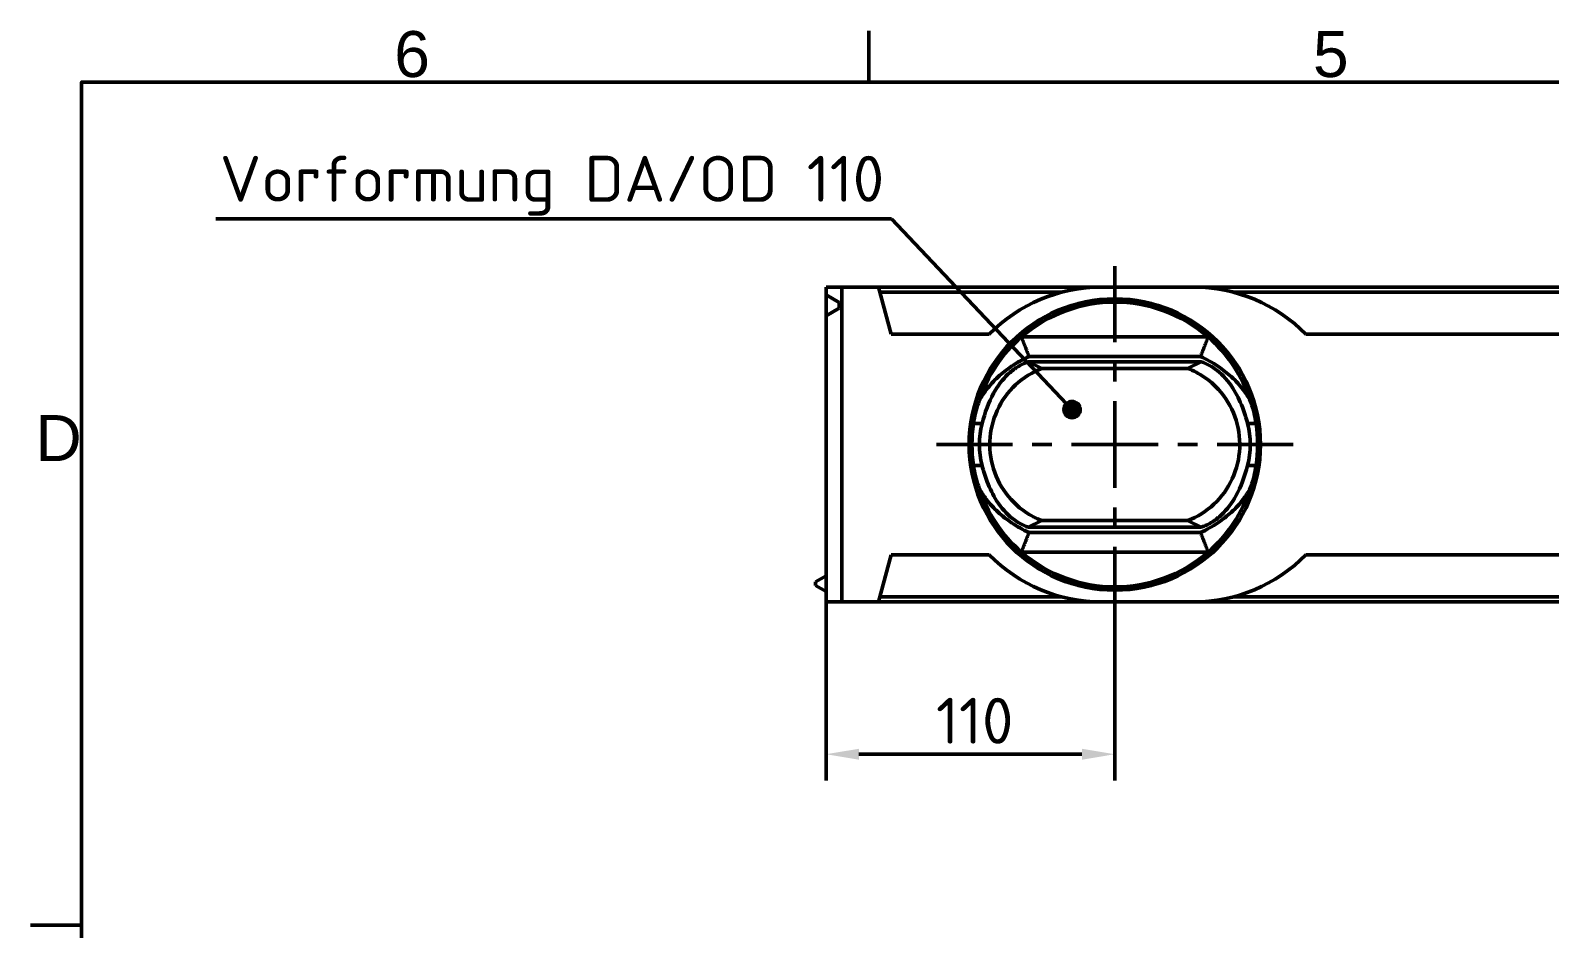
# Model space of a CAD drawing. Header units: millimetres. Extents: x 0 to 2100, y 0 to 1485.
# Drawn here: x 31 to 609, y 1113 to 1455 of the extents above; entities that cross this region are included whole.
import ezdxf

# ---------------------------------------------------------------- set-up
doc = ezdxf.new("R2010")
doc.units = ezdxf.units.MM
doc.header["$LTSCALE"] = 5
doc.layers.get('0').update_dxf_attribs({"lineweight": 50})
doc.layers.get('Defpoints').update_dxf_attribs({"lineweight": 50})
for name, color, linetype, lineweight in [('Bemaßungen(DIN)', 7, 'Continuous', 50), ('Mittelpunktmarkierung(DIN)', 7, 'Continuous', 50), ('Rahmen_0', 7, 'Continuous', 50), ('Rahmen_2', 7, 'Continuous', 50), ('Sichtbare Kanten(DIN)', 7, 'Continuous', 50), ('Sichtbare tangentiale Kanten(DIN)', 7, 'Continuous', 50), ('Symbol (ISO)', 7, 'Continuous', 50)]:
    doc.layers.add(name, color=color, linetype=linetype, lineweight=lineweight)
doc.styles.add('Aktuell-DINNach Layer', font='arial.ttf')
doc.styles.add('Notiztext (DIN)', font='isocpeur.ttf')
doc.styles.add('TXT 3_5', font='isocpeur.ttf')
doc.dimstyles.new('Anrin Standard (DIN)', dxfattribs={"dimscale": 5, "dimtxt": 3.5, "dimasz": 2.5, "dimexe": 2, "dimexo": 0, "dimgap": 0.8, "dimtad": 1, "dimrnd": 1e-08, "dimtxsty": 'TXT 3_5', "dimcen": 0.09, "dimdle": 10, "dimclrd": 256, "dimclre": 256, "dimclrt": 256, "dimadec": 0, "dimazin": 2, "dimtfac": 0.714286, "dimtmove": 0, "dimatfit": 3, "dimfxl": 1, "dimtolj": 1, "dimlwd": -1, "dimlwe": -1, "dimarcsym": 0})

# ---------------------------------------------------------------- blocks, each defined once
blk = doc.blocks.new('Ränder Standardrahmen')
at = {"layer": 'Rahmen_0'}
for p, q in [((70, 287), (70, 290.9)), ((10, 222.75), (6.1, 222.75))]:
    blk.add_line(p, q, dxfattribs=at)
at = {"layer": 'Rahmen_0', "flags": 128}
blk.add_lwpolyline([(10, 10), (10, 287), (410, 287), (410, 10), (10, 10)], dxfattribs=at)
at = {"layer": 'Rahmen_2', "char_height": 3.5, "attachment_point": 7, "style": 'Aktuell-DINNach Layer'}
for s, insert in [('6', (33.83, 287.34)), ('5', (103.85, 287.34)), ('D', (6.48, 258.13))]:
    blk.add_mtext(s, dxfattribs=dict(at, insert=insert))
blk = doc.blocks.new('*D16')
at = {"layer": 'Bemaßungen(DIN)', "transparency": 16777216}
for p, q in [((333.73, 1236.94), (333.73, 1168.94)), ((443.73, 1228.94), (443.73, 1168.94)), ((346.23, 1178.94), (431.23, 1178.94))]:
    blk.add_line(p, q, dxfattribs=at)
for points in [[(346.23, 1181.02), (346.23, 1176.85), (333.73, 1178.94)], [(431.23, 1181.02), (431.23, 1176.85), (443.73, 1178.94)]]:
    blk.add_solid(points, dxfattribs=at)
at = {"layer": 'Defpoints', "color": 0, "transparency": 16777216}
for p in [(333.73, 1236.94), (443.73, 1228.94), (443.73, 1178.94)]:
    blk.add_point(p, dxfattribs=at)
at = {"layer": 'Bemaßungen(DIN)', "transparency": 16777216, "insert": (375.6, 1200.44), "char_height": 17.5, "attachment_point": 1, "style": 'TXT 3_5'}
blk.add_mtext('\\A1;110', dxfattribs=at)
blk = doc.blocks.new('Führungslinientext1')
at = {"layer": 'Symbol (ISO)'}
h = blk.add_hatch(color=256, dxfattribs=at)
edge = h.paths.add_edge_path(flags=0)
edge.add_arc((85.49, 262.05), 0.625, 0, 360)
for p, q in [((20.24, 276.59), (69.22, 276.59)), ((71.72, 276.59), (69.22, 276.59)), ((83.77, 263.86), (71.72, 276.59)), ((83.77, 263.86), (85.06, 262.5))]:
    blk.add_line(p, q, dxfattribs=at)
blk.add_circle((85.49, 262.05), 0.625, dxfattribs=at)
at = {"layer": 'Symbol (ISO)', "insert": (20.54, 276.83), "char_height": 3.5, "attachment_point": 7, "style": 'Notiztext (DIN)'}
blk.add_mtext('Vorformung DA/OD 110', dxfattribs=at)

msp = doc.modelspace()

# ---------------------------------------------------------------- linework, layer by layer
at = {"layer": 'Mittelpunktmarkierung(DIN)', "linetype": 'Continuous'}
for p, q in [((443.729, 1335.938), (443.729, 1364.938)), ((443.729, 1320.938), (443.729, 1328.438)), ((443.729, 1296.938), (443.729, 1313.438)), ((404.729, 1296.938), (375.729, 1296.938)), ((419.729, 1296.938), (412.229, 1296.938)), ((443.729, 1296.938), (427.229, 1296.938)), ((443.729, 1296.938), (460.229, 1296.938)), ((443.729, 1296.938), (443.729, 1280.438)), ((467.729, 1296.938), (475.229, 1296.938)), ((482.729, 1296.938), (511.729, 1296.938)), ((443.729, 1272.938), (443.729, 1265.438)), ((443.729, 1257.938), (443.729, 1228.938))]:
    msp.add_line(p, q, dxfattribs=at)
at = {"layer": 'Sichtbare Kanten(DIN)'}
for p, q in [((339.729, 1356.938), (333.729, 1356.938)), ((333.729, 1356.938), (333.729, 1353.938)), ((353.729, 1356.938), (339.729, 1356.938)), ((339.729, 1236.938), (339.729, 1356.938)), ((438.729, 1356.938), (353.729, 1356.938)), ((358.552, 1338.938), (353.729, 1356.938)), ((423.367, 1354.938), (354.265, 1354.938)), ((438.729, 1356.938), (473.729, 1356.938)), ((1313.729, 1356.938), (473.729, 1356.938)), ((1313.193, 1354.938), (489.091, 1354.938)), ((333.729, 1353.938), (338.729, 1351.051)), ((333.729, 1345.938), (333.729, 1353.938)), ((338.729, 1351.051), (338.729, 1348.825)), ((338.729, 1348.825), (333.729, 1345.938)), ((333.729, 1345.938), (333.729, 1236.938)), ((395.88, 1338.938), (358.552, 1338.938)), ((408.179, 1337.938), (479.278, 1337.938)), ((1308.906, 1338.938), (516.578, 1338.938)), ((476.675, 1328.432), (410.783, 1328.432)), ((410.783, 1328.432), (415.979, 1325.938)), ((411.076, 1330.491), (476.382, 1330.491)), ((415.979, 1325.938), (471.479, 1325.938)), ((476.675, 1328.432), (471.479, 1325.938)), ((410.783, 1265.444), (415.979, 1267.938)), ((471.479, 1267.938), (415.979, 1267.938)), ((476.675, 1265.444), (471.479, 1267.938)), ((410.783, 1265.444), (476.675, 1265.444)), ((476.382, 1263.385), (411.076, 1263.385)), ((353.729, 1236.938), (358.552, 1254.938)), ((395.88, 1254.938), (358.552, 1254.938)), ((479.278, 1255.938), (408.179, 1255.938)), ((1308.906, 1254.938), (516.578, 1254.938)), ((333.729, 1246.938), (329.729, 1244.629)), ((329.729, 1243.247), (329.729, 1244.629)), ((333.729, 1240.938), (329.729, 1243.247)), ((423.367, 1238.938), (354.265, 1238.938)), ((1313.193, 1238.938), (489.091, 1238.938)), ((333.729, 1236.938), (339.729, 1236.938)), ((339.729, 1236.938), (353.729, 1236.938)), ((438.729, 1236.938), (353.729, 1236.938)), ((473.729, 1236.938), (438.729, 1236.938)), ((1313.729, 1236.938), (473.729, 1236.938))]:
    msp.add_line(p, q, dxfattribs=at)
msp.add_circle((443.729, 1296.938), 55.5, dxfattribs=at)
for centre, radius, start, end in [((438.729, 1296.938), 60, 90, 135.572996), ((473.729, 1296.938), 60, 44.427004, 90), ((443.729, 1296.938), 54.266, 49.072713, 130.927287), ((443.729, 1296.938), 54.266, 130.927287, 162.120716), ((443.729, 1296.938), 54.266, 17.879284, 49.072713), ((443.729, 1296.938), 54.442, 171.550058, 188.449942), ((443.729, 1296.938), 54.442, 351.550058, 8.449942), ((443.729, 1296.938), 54.266, 197.879284, 229.072713), ((443.729, 1296.938), 54.266, 310.927287, 342.120716), ((438.729, 1296.938), 60, 224.427004, 270), ((443.729, 1296.938), 54.266, 229.072713, 310.927287), ((473.729, 1296.938), 60, 270, 315.572996)]:
    msp.add_arc(centre, radius, start, end, dxfattribs=at)
for points in [[(408.179, 1337.938), (409.628, 1334.056), (411.076, 1330.491)], [(479.278, 1337.938), (477.83, 1334.056), (476.382, 1330.491)], [(408.179, 1255.938), (409.628, 1259.819), (411.076, 1263.385)], [(479.278, 1255.938), (477.83, 1259.819), (476.382, 1263.385)]]:
    msp.add_open_spline(points, degree=2, dxfattribs=at)
for points, knots in [([(411.076, 1330.491), (408.745, 1329.392), (406.512, 1328.144), (402.578, 1325.512), (400.848, 1324.171), (397.614, 1321.206), (396.109, 1319.584), (393.807, 1316.528), (392.887, 1315.116), (392.084, 1313.598)], [15.4644796, 15.4644796, 15.4644796, 15.4644796, 16.2785408, 16.2785408, 16.9821188, 16.9821188, 17.6856967, 17.6856967, 18.1763206, 18.1763206, 18.1763206, 18.1763206]), ([(410.783, 1328.432), (409.265, 1327.909), (407.851, 1327.229), (405.267, 1325.616), (404.105, 1324.703), (400.961, 1321.726), (399.141, 1319.3), (395.692, 1313.04), (394.23, 1309.153), (393.134, 1304.938)], [-3.5719104, -3.5719104, -3.5719104, -3.5719104, -2.9763404, -2.9763404, -2.4069486, -2.4069486, -1.306592, -1.306592, 0, 0, 0, 0]), ([(415.979, 1267.938), (413.744, 1268.787), (411.616, 1269.898), (407.648, 1272.6), (405.823, 1274.187), (401.477, 1278.962), (399.366, 1282.462), (396.593, 1290.089), (395.964, 1294.148), (396.295, 1302.271), (397.251, 1306.261), (400.626, 1313.619), (403.004, 1316.925), (408.855, 1322.396), (412.261, 1324.526), (415.979, 1325.938)], [-7.4934578, -7.4934578, -7.4934578, -7.4934578, -6.7761862, -6.7761862, -6.0535834, -6.0535834, -4.8399235, -4.8399235, -3.6204373, -3.6204373, -2.4024389, -2.4024389, -1.193232, -1.193232, 0, 0, 0, 0]), ([(471.479, 1325.938), (473.714, 1325.089), (475.842, 1323.978), (479.81, 1321.275), (481.635, 1319.689), (485.981, 1314.914), (488.092, 1311.414), (490.865, 1303.787), (491.494, 1299.728), (491.163, 1291.604), (490.207, 1287.615), (486.832, 1280.256), (484.454, 1276.951), (478.602, 1271.48), (475.197, 1269.35), (471.479, 1267.938)], [-7.4934578, -7.4934578, -7.4934578, -7.4934578, -6.7761862, -6.7761862, -6.0535834, -6.0535834, -4.8399235, -4.8399235, -3.6204373, -3.6204373, -2.4024389, -2.4024389, -1.193232, -1.193232, 0, 0, 0, 0]), ([(495.374, 1313.598), (494.571, 1315.116), (493.651, 1316.528), (491.349, 1319.584), (489.844, 1321.206), (486.61, 1324.171), (484.88, 1325.512), (480.946, 1328.144), (478.713, 1329.392), (476.382, 1330.491)], [5.9378256, 5.9378256, 5.9378256, 5.9378256, 6.4284494, 6.4284494, 7.1320274, 7.1320274, 7.8356054, 7.8356054, 8.6496666, 8.6496666, 8.6496666, 8.6496666]), ([(494.324, 1304.938), (493.776, 1307.045), (493.125, 1309.116), (491.359, 1313.689), (490.18, 1316.121), (487.003, 1321.118), (484.983, 1323.403), (480.894, 1326.564), (478.9, 1327.665), (476.675, 1328.432)], [-3.0046392, -3.0046392, -3.0046392, -3.0046392, -2.4160131, -2.4160131, -1.662749, -1.662749, -0.7288832, -0.7288832, 0, 0, 0, 0]), ([(389.878, 1304.938), (389.934, 1305.313), (389.994, 1305.688), (390.51, 1308.632), (391.193, 1311.164), (392.084, 1313.598)], [18.06834377, 18.06834377, 18.06834377, 18.06834377, 18.18186217, 18.18186217, 18.96538295, 18.96538295, 18.96538295, 18.96538295]), ([(495.374, 1313.598), (496.265, 1311.164), (496.948, 1308.632), (497.464, 1305.688), (497.524, 1305.313), (497.58, 1304.938)], [7.25947946, 7.25947946, 7.25947946, 7.25947946, 8.04300024, 8.04300024, 8.15651864, 8.15651864, 8.15651864, 8.15651864]), ([(393.134, 1304.938), (392.455, 1302.326), (392.111, 1299.638), (392.111, 1294.238), (392.455, 1291.55), (393.134, 1288.938)], [-1.6716789, -1.6716789, -1.6716789, -1.6716789, -0.8617329, -0.8617329, -0.051787, -0.051787, -0.051787, -0.051787]), ([(494.324, 1288.938), (495.003, 1291.55), (495.347, 1294.238), (495.347, 1299.638), (495.003, 1302.326), (494.324, 1304.938)], [-1.6716789, -1.6716789, -1.6716789, -1.6716789, -0.8617329, -0.8617329, -0.051787, -0.051787, -0.051787, -0.051787]), ([(392.084, 1280.278), (391.193, 1282.712), (390.51, 1285.244), (389.994, 1288.188), (389.934, 1288.562), (389.878, 1288.938)], [18.81457766, 18.81457766, 18.81457766, 18.81457766, 19.59809844, 19.59809844, 19.71161684, 19.71161684, 19.71161684, 19.71161684]), ([(393.134, 1288.938), (393.682, 1286.831), (394.333, 1284.76), (396.099, 1280.187), (397.278, 1277.755), (400.455, 1272.757), (402.475, 1270.472), (406.564, 1267.311), (408.558, 1266.211), (410.783, 1265.444)], [-3.0046392, -3.0046392, -3.0046392, -3.0046392, -2.4160131, -2.4160131, -1.662749, -1.662749, -0.7288832, -0.7288832, 0, 0, 0, 0]), ([(476.675, 1265.444), (478.193, 1265.967), (479.607, 1266.647), (482.191, 1268.26), (483.353, 1269.173), (486.497, 1272.15), (488.317, 1274.576), (491.766, 1280.836), (493.228, 1284.723), (494.324, 1288.938)], [-3.5719104, -3.5719104, -3.5719104, -3.5719104, -2.9763404, -2.9763404, -2.4069486, -2.4069486, -1.306592, -1.306592, 0, 0, 0, 0]), ([(497.58, 1288.938), (497.524, 1288.562), (497.464, 1288.188), (496.948, 1285.244), (496.265, 1282.712), (495.374, 1280.278)], [6.51324556, 6.51324556, 6.51324556, 6.51324556, 6.62676397, 6.62676397, 7.41028474, 7.41028474, 7.41028474, 7.41028474]), ([(392.084, 1280.278), (392.887, 1278.76), (393.807, 1277.348), (396.109, 1274.291), (397.614, 1272.669), (400.848, 1269.705), (402.578, 1268.363), (406.512, 1265.732), (408.745, 1264.484), (411.076, 1263.385)], [5.9378256, 5.9378256, 5.9378256, 5.9378256, 6.4284494, 6.4284494, 7.1320274, 7.1320274, 7.8356054, 7.8356054, 8.6496666, 8.6496666, 8.6496666, 8.6496666]), ([(476.382, 1263.385), (478.713, 1264.484), (480.946, 1265.732), (484.88, 1268.363), (486.61, 1269.705), (489.844, 1272.669), (491.349, 1274.291), (493.651, 1277.348), (494.571, 1278.76), (495.374, 1280.278)], [15.4644796, 15.4644796, 15.4644796, 15.4644796, 16.2785408, 16.2785408, 16.9821188, 16.9821188, 17.6856967, 17.6856967, 18.1763206, 18.1763206, 18.1763206, 18.1763206])]:
    msp.add_open_spline(points, degree=3, knots=knots, dxfattribs=at)
at = {"layer": 'Sichtbare tangentiale Kanten(DIN)'}
for p, q in [((393.134, 1304.938), (389.878, 1304.938)), ((497.58, 1304.938), (494.324, 1304.938)), ((393.134, 1288.938), (389.878, 1288.938)), ((497.58, 1288.938), (494.324, 1288.938))]:
    msp.add_line(p, q, dxfattribs=at)

# ---------------------------------------------------------------- block references
at = {"xscale": 5, "yscale": 5, "zscale": 5}
msp.add_blockref('Ränder Standardrahmen', (0, 0), dxfattribs=at)
at = {"layer": 'Symbol (ISO)', "xscale": 5, "yscale": 5, "zscale": 5}
msp.add_blockref('Führungslinientext1', (0, 0), dxfattribs=at)

# ---------------------------------------------------------------- dimensions: what is measured, and where the dimension line sits
at = {"layer": 'Bemaßungen(DIN)'}
dim = msp.add_linear_dim(base=(443.729, 1178.938), p1=(333.729, 1236.938), p2=(443.729, 1228.938), angle=180, dimstyle='Anrin Standard (DIN)', override={"dimgap": 0.8, "dimdec": 2, "dimtol": 0, "dimlim": 0, "dimtp": 0, "dimtm": 0, "dimtdec": 2, "dimtofl": 0, "dimatfit": 1}, dxfattribs=at)
dim.commit()
dim.dimension.update_dxf_attribs({"geometry": '*D16', "text_midpoint": (388.729, 1178.938), "dimtype": 160})

doc.saveas('drawing.dxf')
